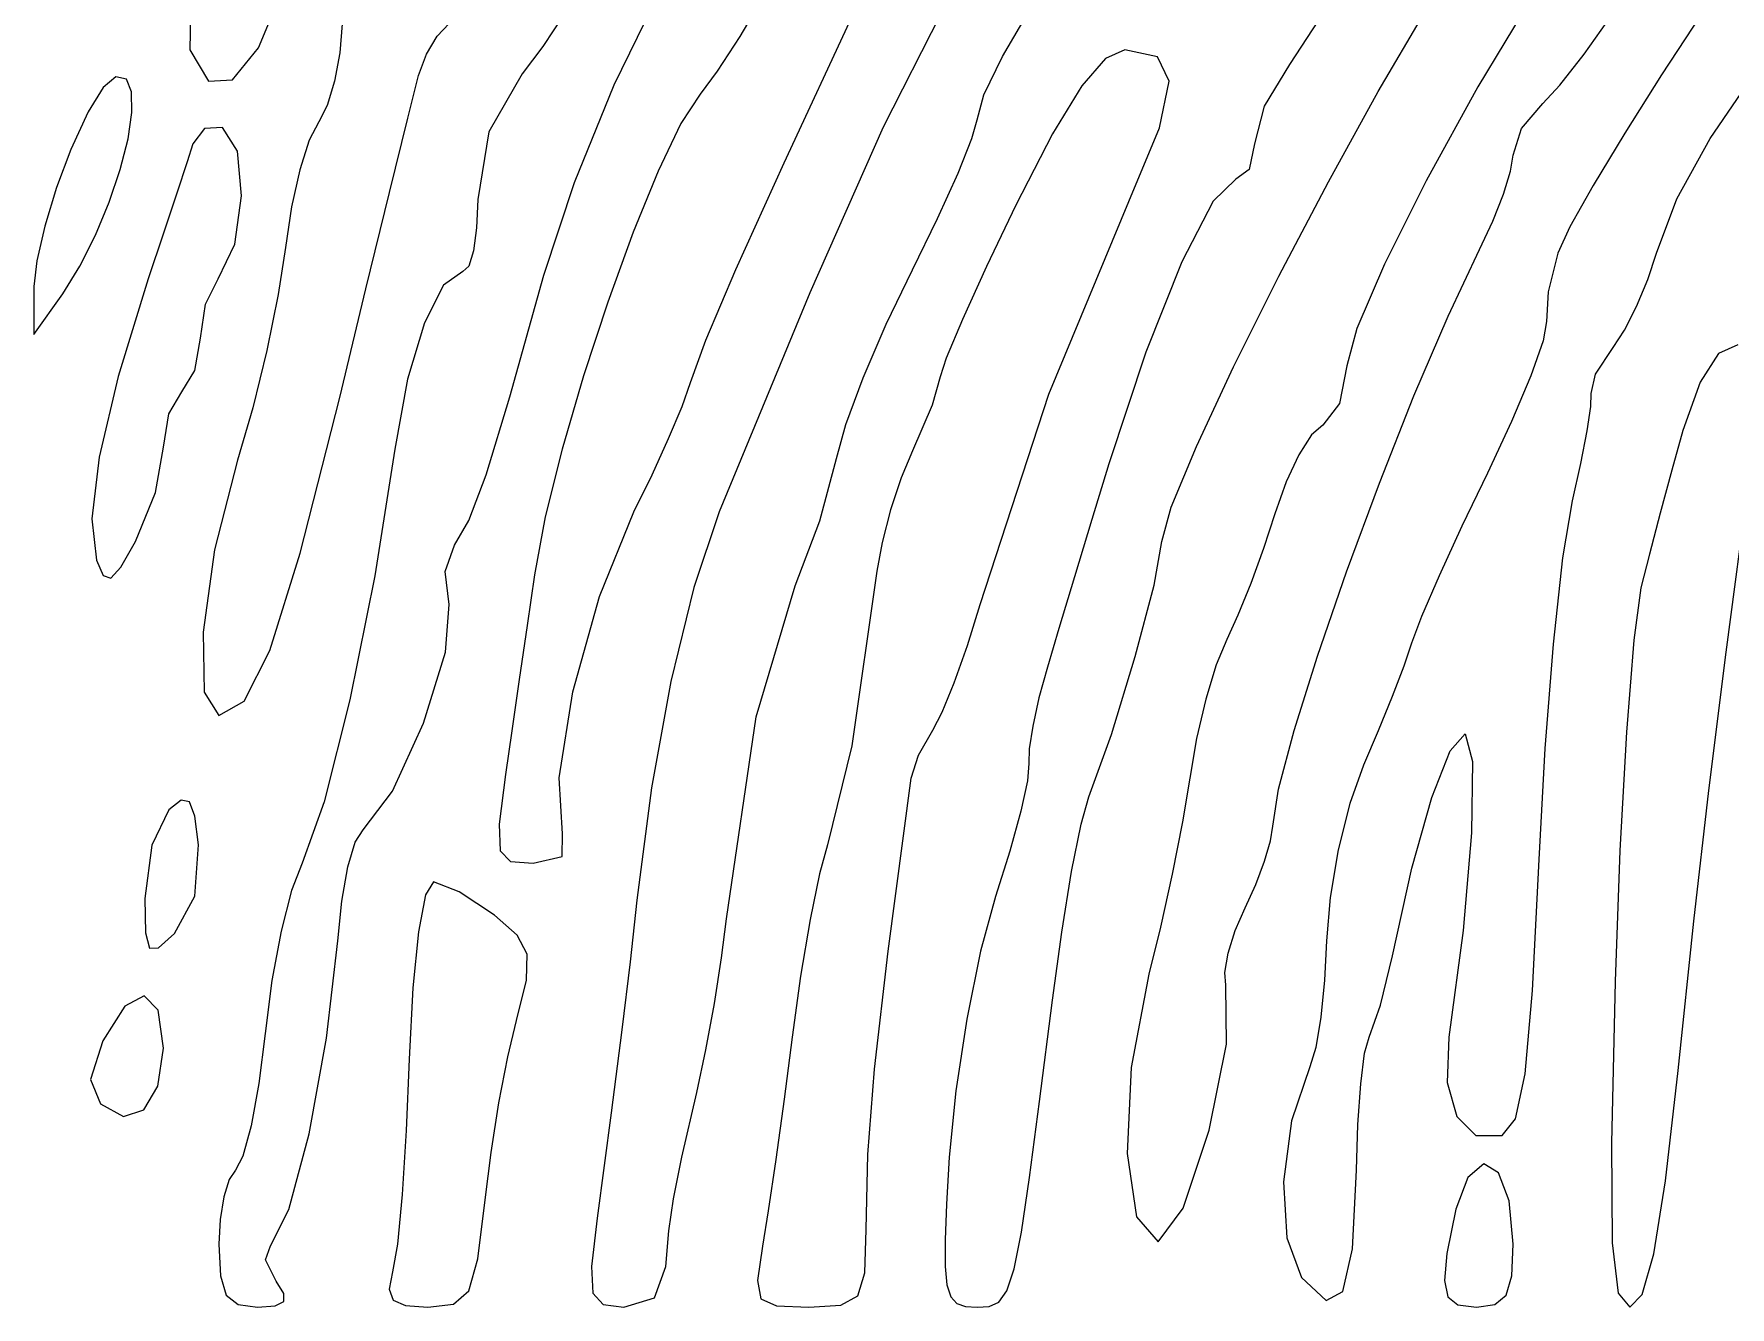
# Model space of a CAD drawing. Extents: x 0 to 100, y 0 to 136.
# Drawn here: x 0 to 44.1, y 0 to 33.1 of the extents above; entities that cross this region are included whole.
import ezdxf

# ---------------------------------------------------------------- set-up
doc = ezdxf.new("R2010")
doc.units = 0
doc.layers.get('0').update_dxf_attribs({"linetype": 'CONTINUOUS'})

msp = doc.modelspace()

# ---------------------------------------------------------------- linework, layer by layer
at = {"color": 0}
for p, q in [((39.6956, 35.3011), (37.5405, 31.7307)), ((4.0845, 34.6439), (4.05419, 32.6926)), ((5.83463, 32.7408), (6.49746, 34.3269)), ((18.9976, 34.1285), (18.3499, 33.0357)), ((13.8038, 33.6407), (13.2264, 32.7752)), ((15.0881, 31.7789), (16.0969, 33.8529)), ((19.5034, 29.7477), (21.3141, 33.6544)), ((23.5755, 33.6296), (22.0803, 30.6765)), ((25.1795, 32.5203), (25.9154, 33.7688)), ((34.947, 31.6067), (36.1488, 33.6503)), ((40.3006, 32.5741), (41.0379, 33.62)), ((43.3433, 33.6103), (42.3153, 32.0394)), ((8.01328, 33.3651), (7.95267, 32.6154)), ((10.4855, 33.044), (10.7983, 33.3747)), ((33.3995, 33.4615), (32.6444, 32.3081)), ((4.05419, 32.6926), (4.54064, 31.8754)), ((5.15938, 31.9085), (5.83463, 32.7408)), ((10.2044, 32.5741), (10.4855, 33.044)), ((13.2264, 32.7752), (12.6917, 32.0669)), ((18.3499, 33.0357), (17.7657, 32.1317)), ((28.3655, 32.6926), (27.8584, 32.468)), ((29.2144, 32.5093), (28.3655, 32.6926)), ((7.95267, 32.6154), (7.81484, 31.874)), ((10.0004, 32.0187), (10.2044, 32.5741)), ((24.6944, 31.5226), (25.1795, 32.5203)), ((27.8584, 32.468), (27.2425, 31.7555)), ((29.5121, 31.8754), (29.2144, 32.5093)), ((32.6444, 32.3081), (31.987, 31.2222)), ((39.6737, 31.7665), (40.3006, 32.5741)), ((43.5751, 30.383), (44.8539, 32.2447)), ((2.1332, 31.9898), (1.80248, 31.7073)), ((2.4033, 31.9236), (2.1332, 31.9898)), ((2.53972, 31.597), (2.4033, 31.9236)), ((4.54064, 31.8754), (5.15938, 31.9085)), ((7.81484, 31.874), (7.62469, 31.2415)), ((9.71931, 30.9149), (10.0004, 32.0187)), ((12.6917, 32.0669), (11.8263, 30.5539)), ((14.056, 29.2433), (15.0881, 31.7789)), ((17.7657, 32.1317), (17.3178, 31.5378)), ((27.2425, 31.7555), (26.4776, 30.5015)), ((29.2626, 30.6655), (29.5121, 31.8754)), ((39.2314, 31.298), (39.6737, 31.7665)), ((42.3153, 32.0394), (41.3561, 30.5194)), ((1.80248, 31.7073), (1.41111, 31.0761)), ((2.54937, 31.0637), (2.53972, 31.597)), ((17.3178, 31.5378), (16.819, 30.7716)), ((24.5194, 30.8653), (24.6944, 31.5226)), ((33.6531, 29.2599), (34.947, 31.6067)), ((37.5405, 31.7307), (36.1968, 29.2806)), ((1.41111, 31.0761), (0.96187, 30.0964)), ((2.44602, 30.3734), (2.54937, 31.0637)), ((7.62469, 31.2415), (7.40421, 30.8171)), ((9.24112, 28.9788), (9.71931, 30.9149)), ((31.987, 31.2222), (31.7307, 30.2411)), ((38.6719, 30.6476), (39.2314, 31.298)), ((4.43177, 30.6407), (4.13413, 30.2411)), ((4.90442, 30.6682), (4.43177, 30.6407)), ((5.29579, 30.0578), (4.90442, 30.6682)), ((7.40421, 30.8171), (7.15338, 30.3375)), ((11.8263, 30.5539), (11.5383, 28.7982)), ((16.819, 30.7716), (16.225, 29.5327)), ((22.0803, 30.6765), (20.169, 26.3743)), ((24.3858, 30.3802), (24.5194, 30.8653)), ((26.4776, 30.5015), (25.5282, 28.6536)), ((28.4689, 28.75), (29.2626, 30.6655)), ((38.4609, 29.9516), (38.6719, 30.6476)), ((41.3561, 30.5194), (40.5377, 29.1662)), ((0.96187, 30.0964), (0.59118, 29.1083)), ((2.24345, 29.5782), (2.44602, 30.3734)), ((4.13413, 30.2411), (3.98254, 29.7739)), ((5.39916, 28.8961), (5.29579, 30.0578)), ((7.15338, 30.3375), (6.90947, 29.5713)), ((24.0247, 29.4845), (24.3858, 30.3802)), ((31.7307, 30.2411), (31.597, 29.5796)), ((42.7108, 28.812), (43.5751, 30.383)), ((1.95682, 28.7266), (2.24345, 29.5782)), ((3.98254, 29.7739), (3.71658, 28.9664)), ((6.90947, 29.5713), (6.6959, 28.6108)), ((18.2521, 26.9765), (19.5034, 29.7477)), ((31.597, 29.5796), (31.2498, 29.3274)), ((38.3921, 29.5355), (38.4609, 29.9516)), ((0.59118, 29.1083), (0.28525, 28.1023)), ((13.2595, 26.8263), (14.056, 29.2433)), ((16.225, 29.5327), (15.5773, 27.9452)), ((23.49, 28.3063), (24.0247, 29.4845)), ((31.2498, 29.3274), (30.66, 28.7528)), ((32.366, 26.807), (33.6531, 29.2599)), ((36.1968, 29.2806), (35.1152, 27.1143)), ((38.2048, 28.9374), (38.3921, 29.5355)), ((40.5377, 29.1662), (39.9327, 28.0899)), ((1.60266, 27.8708), (1.95682, 28.7266)), ((3.71658, 28.9664), (3.36793, 27.9204)), ((5.2269, 27.6365), (5.39916, 28.8961)), ((8.63064, 26.4721), (9.24112, 28.9788)), ((11.5383, 28.7982), (11.508, 28.0596)), ((26.3853, 23.7353), (28.4689, 28.75)), ((30.66, 28.7528), (29.8456, 27.1763)), ((37.925, 28.2332), (38.2048, 28.9374)), ((42.1873, 27.4037), (42.7108, 28.812)), ((6.6959, 28.6108), (6.53881, 27.5483)), ((22.8369, 26.971), (23.49, 28.3063)), ((25.5282, 28.6536), (24.7647, 27.0564)), ((37.5832, 27.5001), (37.925, 28.2332)), ((0.28525, 28.1023), (0.07579, 27.2052)), ((1.19476, 27.0619), (1.60266, 27.8708)), ((3.36793, 27.9204), (2.96967, 26.7312)), ((11.508, 28.0596), (11.4267, 27.4643)), ((15.5773, 27.9452), (14.92, 26.1317)), ((39.9327, 28.0899), (39.6159, 27.4037)), ((4.79418, 26.7312), (5.2269, 27.6365)), ((6.53881, 27.5483), (6.35, 26.326)), ((11.4267, 27.4643), (11.3041, 27.0674)), ((36.7633, 25.7666), (37.5832, 27.5001)), ((39.6159, 27.4037), (39.3651, 26.3991)), ((41.9587, 26.7174), (42.1873, 27.4037)), ((0.07579, 27.2052), (0, 26.5383)), ((0.74965, 26.3467), (1.19476, 27.0619)), ((11.1538, 26.9227), (10.6509, 26.5672)), ((11.3041, 27.0674), (11.1538, 26.9227)), ((17.4708, 25.1409), (18.2521, 26.9765)), ((22.1589, 25.5571), (22.8369, 26.971)), ((24.7647, 27.0564), (24.1377, 25.6784)), ((29.8456, 27.1763), (28.9071, 24.8254)), ((35.1152, 27.1143), (34.3958, 25.4427)), ((0, 26.5383), (0, 25.2884)), ((2.96967, 26.7312), (2.18832, 24.197)), ((4.46483, 26.0794), (4.79418, 26.7312)), ((7.94992, 23.654), (8.63064, 26.4721)), ((10.6509, 26.5672), (10.1548, 25.5888)), ((12.3734, 23.6692), (13.2595, 26.8263)), ((31.1877, 24.4478), (32.366, 26.807)), ((41.6648, 26.016), (41.9587, 26.7174)), ((0, 25.2884), (0.74965, 26.3467)), ((4.32703, 25.1919), (4.46483, 26.0794)), ((6.35, 26.326), (6.05374, 24.8736)), ((14.92, 26.1317), (14.2916, 24.2121)), ((20.169, 26.3743), (17.8167, 20.6733)), ((39.3651, 26.3991), (39.3266, 25.6246)), ((10.1548, 25.5888), (9.71518, 24.1253)), ((24.1377, 25.6784), (23.7133, 24.671)), ((35.8771, 23.6898), (36.7633, 25.7666)), ((39.3266, 25.6246), (39.2342, 25.1202)), ((41.3494, 25.3972), (41.6648, 26.016)), ((4.18373, 24.3485), (4.32703, 25.1919)), ((17.0725, 24.0385), (17.4708, 25.1409)), ((21.5622, 24.1625), (22.1589, 25.5571)), ((34.3958, 25.4427), (34.134, 24.4712)), ((41.0573, 24.9521), (41.3494, 25.3972)), ((6.05374, 24.8736), (5.68854, 23.377)), ((28.9071, 24.8254), (27.9452, 21.9232)), ((39.2342, 25.1202), (38.9146, 24.2094)), ((40.5955, 24.2548), (41.0573, 24.9521)), ((43.7981, 24.7923), (43.3201, 24.0482)), ((44.3011, 25.0155), (43.7981, 24.7923)), ((3.84609, 23.7987), (4.18373, 24.3485)), ((23.7133, 24.671), (23.5575, 24.1832)), ((30.2218, 22.378), (31.1877, 24.4478)), ((34.134, 24.4712), (33.9424, 23.4969)), ((40.4813, 23.7505), (40.5955, 24.2548)), ((2.18832, 24.197), (1.69774, 22.1023)), ((9.71518, 24.1253), (9.38445, 22.3077)), ((14.2916, 24.2121), (13.7363, 22.3091)), ((16.8506, 23.4142), (17.0725, 24.0385)), ((21.1088, 22.9457), (21.5622, 24.1625)), ((23.5575, 24.1832), (23.3536, 23.4515)), ((38.9146, 24.2094), (38.4157, 23.0215)), ((43.3201, 24.0482), (42.8706, 22.7886)), ((3.51124, 23.2282), (3.84609, 23.7987)), ((5.68854, 23.377), (5.29579, 22.0197)), ((6.92326, 19.604), (7.94992, 23.654)), ((11.7547, 21.6421), (12.3734, 23.6692)), ((16.502, 22.5805), (16.8506, 23.4142)), ((23.3536, 23.4515), (22.8369, 22.2595)), ((24.6007, 18.2687), (26.3853, 23.7353)), ((33.9424, 23.4969), (33.5098, 22.9333)), ((34.9815, 21.4244), (35.8771, 23.6898)), ((40.3807, 22.7803), (40.4731, 23.4129)), ((40.4731, 23.4129), (40.4813, 23.7505)), ((3.36517, 22.3559), (3.51124, 23.2282)), ((20.8649, 22.0679), (21.1088, 22.9457)), ((33.5098, 22.9333), (33.2163, 22.6784)), ((38.4157, 23.0215), (37.7885, 21.682)), ((16.0707, 21.6352), (16.502, 22.5805)), ((33.2163, 22.6784), (32.8841, 22.1616)), ((40.2181, 21.9356), (40.3807, 22.7803)), ((42.8706, 22.7886), (42.5813, 21.7592)), ((1.69774, 22.1023), (1.5062, 20.4956)), ((3.15846, 21.1818), (3.36517, 22.3559)), ((9.38445, 22.3077), (8.86079, 19.0114)), ((13.7363, 22.3091), (13.2953, 20.5438)), ((20.4308, 20.4391), (20.8649, 22.0679)), ((22.8369, 22.2595), (22.5461, 21.5608)), ((29.5672, 20.7987), (30.2218, 22.378)), ((32.8841, 22.1616), (32.552, 21.4547)), ((5.29579, 22.0197), (4.69773, 19.6853)), ((11.3082, 20.4529), (11.7547, 21.6421)), ((15.598, 20.6733), (16.0707, 21.6352)), ((27.9452, 21.9232), (27.5042, 20.4735)), ((37.7885, 21.682), (37.1256, 20.3068)), ((40.0004, 20.9613), (40.2181, 21.9356)), ((42.5813, 21.7592), (42.2783, 20.6389)), ((2.64445, 19.9044), (3.15846, 21.1818)), ((22.5461, 21.5608), (22.2732, 20.7257)), ((32.552, 21.4547), (32.2599, 20.6251)), ((34.1271, 19.1189), (34.9815, 21.4244)), ((43.9939, 17.0312), (44.5961, 21.5387)), ((22.2732, 20.7257), (22.05, 19.8768)), ((29.3274, 19.9044), (29.5672, 20.7987)), ((39.751, 19.4827), (40.0004, 20.9613)), ((1.5062, 20.4956), (1.62333, 19.4235)), ((10.9347, 19.8079), (11.3082, 20.4529)), ((13.2953, 20.5438), (13.0114, 19.039)), ((14.7023, 18.4795), (15.598, 20.6733)), ((17.8167, 20.6733), (17.1593, 18.7069)), ((19.79, 18.7496), (20.4308, 20.4391)), ((27.5042, 20.4735), (27.055, 18.9852)), ((32.2599, 20.6251), (31.9664, 19.7225)), ((37.1256, 20.3068), (36.5344, 19.0155)), ((42.2783, 20.6389), (41.9985, 19.5723)), ((2.2586, 19.2388), (2.64445, 19.9044)), ((22.05, 19.8768), (21.9163, 19.1341)), ((29.1262, 18.7744), (29.3274, 19.9044)), ((1.62333, 19.4235), (1.80385, 19.0238)), ((4.69773, 19.6853), (4.39872, 17.5493)), ((6.13089, 17.0684), (6.92326, 19.604)), ((10.6908, 19.1258), (10.9347, 19.8079)), ((31.9664, 19.7225), (31.6343, 18.8102)), ((39.5069, 17.2406), (39.751, 19.4827)), ((41.9985, 19.5723), (41.7795, 18.7013)), ((1.80385, 19.0238), (1.99678, 18.9536)), ((1.99678, 18.9536), (2.2586, 19.2388)), ((8.86079, 19.0114), (8.21171, 15.7923)), ((10.7942, 18.2687), (10.6908, 19.1258)), ((13.0114, 19.039), (12.8213, 17.7216)), ((21.9163, 19.1341), (21.2604, 14.5907)), ((27.055, 18.9852), (26.6499, 17.6444)), ((33.3692, 16.9237), (34.1271, 19.1189)), ((36.5344, 19.0155), (36.0772, 17.9517)), ((17.1593, 18.7069), (16.5613, 16.265)), ((18.7758, 15.3445), (19.79, 18.7496)), ((28.6329, 16.9127), (29.1262, 18.7744)), ((31.6343, 18.8102), (31.3021, 17.9875)), ((41.7795, 18.7013), (41.5918, 17.3412)), ((10.7018, 17.0243), (10.7942, 18.2687)), ((14.0147, 15.999), (14.7023, 18.4795)), ((24.2673, 17.2034), (24.6007, 18.2687)), ((12.8213, 17.7216), (12.6187, 16.3201)), ((26.6499, 17.6444), (26.3467, 16.6343)), ((31.3021, 17.9875), (31.01, 17.3564)), ((36.0772, 17.9517), (35.8179, 17.2599)), ((4.39872, 17.5493), (4.42489, 15.9894)), ((23.9255, 16.2347), (24.2673, 17.2034)), ((31.01, 17.3564), (30.7385, 16.6991)), ((35.8179, 17.2599), (35.614, 16.666)), ((39.292, 14.5273), (39.5069, 17.2406)), ((41.5918, 17.3412), (41.4016, 14.949)), ((5.46255, 15.7579), (6.13089, 17.0684)), ((10.1258, 15.1819), (10.7018, 17.0243)), ((28.0114, 14.8883), (28.6329, 16.9127)), ((32.7615, 14.9889), (33.3692, 16.9237)), ((43.5405, 13.429), (43.9939, 17.0312)), ((12.6187, 16.3201), (12.423, 14.9806)), ((26.3467, 16.6343), (26.129, 15.8433)), ((30.7385, 16.6991), (30.4684, 15.8061)), ((35.614, 16.666), (35.3123, 15.875)), ((4.42489, 15.9894), (4.80797, 15.3844)), ((13.6536, 13.7638), (14.0147, 15.999)), ((16.5613, 16.265), (16.0555, 13.5034)), ((23.6113, 15.4657), (23.9255, 16.2347)), ((35.3123, 15.875), (34.9498, 14.982)), ((4.80797, 15.3844), (5.46255, 15.7579)), ((8.21171, 15.7923), (7.54475, 13.1396)), ((23.366, 14.9999), (23.6113, 15.4657)), ((26.129, 15.8433), (25.9664, 15.1074)), ((30.4684, 15.8061), (30.2286, 14.7877)), ((9.32519, 13.418), (10.1258, 15.1819)), ((18.0096, 10.0955), (18.7758, 15.3445)), ((22.994, 14.3536), (23.366, 14.9999)), ((25.9664, 15.1074), (25.8727, 14.5107)), ((12.423, 14.9806), (12.259, 13.8465)), ((21.2604, 14.5907), (20.6306, 12.0192)), ((27.4243, 13.2691), (28.0114, 14.8883)), ((30.2286, 14.7877), (30.0481, 13.7501)), ((32.3577, 13.4648), (32.7615, 14.9889)), ((34.9498, 14.982), (34.5667, 14.0863)), ((36.8212, 14.4625), (37.211, 14.9035)), ((37.211, 14.9035), (37.3973, 14.1855)), ((41.4016, 14.949), (41.2323, 11.8732)), ((22.8051, 13.7501), (22.994, 14.3536)), ((25.8658, 14.1345), (25.8286, 13.6867)), ((25.8727, 14.5107), (25.8658, 14.1345)), ((36.3403, 13.2457), (36.8212, 14.4625)), ((37.3973, 14.1855), (37.3726, 12.3321)), ((39.135, 11.6348), (39.292, 14.5273)), ((12.259, 13.8465), (12.0923, 12.5539)), ((13.739, 12.3073), (13.6536, 13.7638)), ((22.2057, 9.25216), (22.8051, 13.7501)), ((25.8286, 13.6867), (25.6563, 12.8943)), ((30.0481, 13.7501), (29.8593, 12.6132)), ((34.5667, 14.0863), (34.2126, 13.0927)), ((8.55761, 12.4079), (9.32519, 13.418)), ((16.0555, 13.5034), (15.6752, 10.5765)), ((27.2232, 12.5567), (27.4243, 13.2691)), ((32.2116, 12.5002), (32.3577, 13.4648)), ((35.8207, 11.4157), (36.3403, 13.2457)), ((43.1518, 10.0362), (43.5405, 13.429)), ((3.50986, 12.9329), (3.062, 12.0069)), ((3.82683, 13.1809), (3.50986, 12.9329)), ((4.0404, 13.1355), (3.82683, 13.1809)), ((4.17961, 12.7606), (4.0404, 13.1355)), ((7.54475, 13.1396), (6.97011, 11.5383)), ((25.6563, 12.8943), (25.3724, 11.858)), ((34.2126, 13.0927), (33.9108, 11.8911)), ((4.27881, 12.0192), (4.17961, 12.7606)), ((8.35505, 12.0909), (8.55761, 12.4079)), ((12.0923, 12.5539), (12.1185, 11.8635)), ((26.9792, 11.3261), (27.2232, 12.5567)), ((29.8593, 12.6132), (29.5947, 11.26)), ((32.1524, 12.1267), (32.2116, 12.5002)), ((3.062, 12.0069), (2.88423, 10.6247)), ((4.17961, 10.6853), (4.27881, 12.0192)), ((8.16349, 11.4432), (8.35505, 12.0909)), ((13.7294, 11.7133), (13.739, 12.3073)), ((20.6306, 12.0192), (20.4211, 11.2682)), ((31.9953, 11.5962), (32.1524, 12.1267)), ((37.3726, 12.3321), (37.1602, 9.79371)), ((6.97011, 11.5383), (6.69865, 10.8327)), ((12.1185, 11.8635), (12.3941, 11.5893)), ((12.3941, 11.5893), (12.9811, 11.5383)), ((12.9811, 11.5383), (13.7294, 11.7133)), ((25.3724, 11.858), (25.0004, 10.6729)), ((31.7652, 10.9898), (31.9953, 11.5962)), ((33.9108, 11.8911), (33.6972, 10.6454)), ((38.9625, 8.23101), (39.135, 11.6348)), ((41.2323, 11.8732), (41.1057, 8.46116)), ((8.00365, 10.5572), (8.16349, 11.4432)), ((10.3849, 11.0574), (10.1796, 10.7156)), ((11.0546, 10.7942), (10.3849, 11.0574)), ((20.4211, 11.2682), (20.1786, 10.0748)), ((26.7215, 9.74686), (26.9792, 11.3261)), ((29.5947, 11.26), (29.2888, 9.87778)), ((35.3176, 9.135), (35.8207, 11.4157)), ((2.88423, 10.6247), (2.90491, 9.73448)), ((3.65319, 9.71102), (4.17961, 10.6853)), ((6.69865, 10.8327), (6.42856, 9.77029)), ((10.1796, 10.7156), (9.99765, 9.76066)), ((11.971, 10.192), (11.0546, 10.7942)), ((25.0004, 10.6729), (24.6104, 9.25079)), ((31.4909, 10.3849), (31.7652, 10.9898)), ((33.6972, 10.6454), (33.6062, 9.5195)), ((7.89753, 9.5195), (8.00365, 10.5572)), ((12.5595, 9.67109), (11.971, 10.192)), ((15.6752, 10.5765), (15.4988, 8.97929)), ((31.2333, 9.78958), (31.4909, 10.3849)), ((2.90491, 9.73448), (3.00412, 9.32794)), ((3.23564, 9.34173), (3.65319, 9.71102)), ((6.42856, 9.77029), (6.18878, 8.48734)), ((9.99765, 9.76066), (9.8516, 8.29991)), ((17.8787, 9.0799), (18.0096, 10.0955)), ((20.1786, 10.0748), (19.9319, 8.60446)), ((26.479, 7.98022), (26.7215, 9.74686)), ((29.2888, 9.87778), (28.9843, 8.65406)), ((31.0513, 9.20253), (31.2333, 9.78958)), ((37.1602, 9.79371), (36.7852, 7.01971)), ((42.744, 6.15431), (43.1518, 10.0362)), ((3.00412, 9.32794), (3.23564, 9.34173)), ((7.60952, 6.99354), (7.89753, 9.5195)), ((12.8254, 9.17222), (12.5595, 9.67109)), ((33.6062, 9.5195), (33.5566, 8.49976)), ((12.8075, 8.49976), (12.8254, 9.17222)), ((15.4988, 8.97929), (15.2852, 7.20439)), ((17.6899, 7.89753), (17.8787, 9.0799)), ((21.8502, 6.18324), (22.2057, 9.25216)), ((24.6104, 9.25079), (24.2521, 7.48965)), ((30.9631, 8.7037), (31.0513, 9.20253)), ((35.0077, 7.84793), (35.3176, 9.135)), ((6.18878, 8.48734), (6.00964, 7.11482)), ((12.5484, 7.45243), (12.8075, 8.49976)), ((19.9319, 8.60446), (19.7115, 7.01971)), ((28.9843, 8.65406), (28.524, 6.2315)), ((30.9893, 8.36605), (30.9631, 8.7037)), ((33.5566, 8.49976), (33.4574, 7.53512)), ((41.1057, 8.46116), (41.0118, 4.25951)), ((2.86494, 8.09046), (2.3592, 7.82726)), ((3.22599, 7.72114), (2.86494, 8.09046)), ((9.8516, 8.29991), (9.75928, 6.44232)), ((26.1469, 5.34677), (26.479, 7.98022)), ((31.0045, 6.83645), (30.9893, 8.36605)), ((38.7671, 6.0675), (38.9625, 8.23101)), ((2.3592, 7.82726), (1.79007, 6.92326)), ((3.36517, 6.73033), (3.22599, 7.72114)), ((17.4653, 6.68486), (17.6899, 7.89753)), ((33.4574, 7.53512), (33.3237, 6.74688)), ((34.7114, 7.01971), (35.0077, 7.84793)), ((6.00964, 7.11482), (5.84426, 5.81258)), ((12.3197, 6.50434), (12.5484, 7.45243)), ((15.2852, 7.20439), (15.0068, 5.04913)), ((24.2521, 7.48965), (23.9668, 5.62652)), ((1.79007, 6.92326), (1.47312, 5.91728)), ((3.22461, 5.74227), (3.36517, 6.73033)), ((7.152, 4.50342), (7.60952, 6.99354)), ((17.231, 5.57692), (17.4653, 6.68486)), ((19.7115, 7.01971), (19.5006, 5.40191)), ((30.5525, 4.59574), (31.0045, 6.83645)), ((33.3237, 6.74688), (33.1735, 6.24939)), ((34.5956, 6.59804), (34.7114, 7.01971)), ((36.7852, 7.01971), (36.7386, 5.83738)), ((9.75928, 6.44232), (9.68072, 4.59437)), ((12.0895, 5.30959), (12.3197, 6.50434)), ((21.6779, 3.96737), (21.8502, 6.18324)), ((28.524, 6.2315), (28.422, 3.99217)), ((33.1735, 6.24939), (32.694, 4.83828)), ((34.4964, 5.80291), (34.5956, 6.59804)), ((1.47312, 5.91728), (1.73082, 5.28891)), ((2.85392, 5.1277), (3.22461, 5.74227)), ((5.84426, 5.81258), (5.64444, 4.7129)), ((34.422, 4.75149), (34.4964, 5.80291)), ((36.7386, 5.83738), (36.9905, 4.95131)), ((38.5149, 4.89617), (38.7671, 6.0675)), ((42.4173, 3.28662), (42.744, 6.15431)), ((11.8842, 4.0211), (12.0895, 5.30959)), ((16.8465, 3.89848), (17.231, 5.57692)), ((19.5006, 5.40191), (19.287, 3.83783)), ((23.9668, 5.62652), (23.7987, 3.89435)), ((25.8864, 3.36793), (26.1469, 5.34677)), ((1.73082, 5.28891), (2.33026, 4.95406)), ((2.33026, 4.95406), (2.85392, 5.1277)), ((15.0068, 5.04913), (14.6403, 2.30821)), ((36.9905, 4.95131), (37.4855, 4.45932)), ((38.173, 4.46207), (38.5149, 4.89617)), ((5.64444, 4.7129), (5.43497, 3.92603)), ((6.62975, 2.53972), (7.152, 4.50342)), ((9.68072, 4.59437), (9.57185, 2.92695)), ((29.88, 2.57418), (30.5525, 4.59574)), ((32.694, 4.83828), (32.49, 3.25493)), ((34.3848, 3.55808), (34.422, 4.75149)), ((37.4855, 4.45932), (38.173, 4.46207)), ((11.7312, 2.78915), (11.8842, 4.0211)), ((28.422, 3.99217), (28.6618, 2.3468)), ((41.0118, 4.25951), (41.0351, 1.67156)), ((5.24069, 3.55808), (5.07531, 3.31556)), ((5.43497, 3.92603), (5.24069, 3.55808)), ((16.6247, 2.81258), (16.8465, 3.89848)), ((19.287, 3.83783), (19.0913, 2.50665)), ((21.6352, 2.01883), (21.6779, 3.96737)), ((23.7987, 3.89435), (23.7271, 2.67891)), ((34.2842, 1.51584), (34.3848, 3.55808)), ((37.6989, 3.72346), (37.2787, 3.36517)), ((38.0792, 3.49057), (37.6989, 3.72346)), ((5.07531, 3.31556), (4.93751, 2.86356)), ((25.6728, 1.94855), (25.8864, 3.36793)), ((32.49, 3.25493), (32.5741, 1.79834)), ((37.2787, 3.36517), (36.9701, 2.54937)), ((38.3551, 2.76435), (38.0792, 3.49057)), ((42.1157, 1.38217), (42.4173, 3.28662)), ((4.93751, 2.86356), (4.84244, 2.27928)), ((9.57185, 2.92695), (9.44922, 1.63573)), ((11.5411, 1.25815), (11.7312, 2.78915)), ((16.5034, 1.98024), (16.6247, 2.81258)), ((23.7271, 2.67891), (23.6885, 1.7446)), ((38.4609, 1.63435), (38.3551, 2.76435)), ((4.84244, 2.27928), (4.80797, 1.63435)), ((6.15431, 1.59439), (6.62975, 2.53972)), ((14.6403, 2.30821), (14.497, 1.05558)), ((19.0913, 2.50665), (18.9425, 1.58612)), ((28.6618, 2.3468), (29.231, 1.69912)), ((29.231, 1.69912), (29.88, 2.57418)), ((36.9701, 2.54937), (36.7302, 1.39457)), ((16.4248, 1.05833), (16.5034, 1.98024)), ((21.6008, 0.89297), (21.6352, 2.01883)), ((25.4854, 0.9977), (25.6728, 1.94855)), ((32.5741, 1.79834), (32.9572, 0.76895)), ((4.80797, 1.63435), (4.84794, 0.81166)), ((6.01927, 1.22921), (6.15431, 1.59439)), ((9.44922, 1.63573), (9.32656, 0.91364)), ((18.9425, 1.58612), (18.8088, 0.6904)), ((23.6885, 1.7446), (23.6885, 1.05695)), ((34.0293, 0.40238), (34.2842, 1.51584)), ((36.7302, 1.39457), (36.6709, 0.6904)), ((38.421, 0.81166), (38.4609, 1.63435)), ((41.0351, 1.67156), (41.1896, 0.36242)), ((41.8137, 0.3266), (42.1157, 1.38217)), ((6.29765, 0.67248), (6.01927, 1.22921)), ((9.32656, 0.91364), (9.23562, 0.46302)), ((11.3041, 0.42168), (11.5411, 1.25815)), ((14.497, 1.05558), (14.5328, 0.36105)), ((16.1341, 0.24116), (16.4248, 1.05833)), ((21.4216, 0.28939), (21.6008, 0.89297)), ((23.6885, 1.05695), (23.7353, 0.5774)), ((25.298, 0.42168), (25.4854, 0.9977)), ((4.84794, 0.81166), (4.99953, 0.31282)), ((6.50021, 0.3514), (6.29765, 0.67248)), ((9.23562, 0.46302), (9.33619, 0.18328)), ((18.8088, 0.6904), (18.8957, 0.21635)), ((23.7353, 0.5774), (23.8345, 0.26872)), ((32.9572, 0.76895), (33.5952, 0.17088)), ((36.6709, 0.6904), (36.7563, 0.26458)), ((38.2764, 0.31282), (38.421, 0.81166)), ((4.99953, 0.31282), (5.30821, 0.06615)), ((5.30821, 0.06615), (5.81671, 0)), ((5.81671, 0), (6.27281, 0.03307)), ((6.27281, 0.03307), (6.49746, 0.14469)), ((6.49746, 0.14469), (6.50021, 0.3514)), ((9.33619, 0.18328), (9.65867, 0.04134)), ((9.65867, 0.04134), (10.2402, 0)), ((10.2402, 0), (10.9072, 0.07166)), ((10.9072, 0.07166), (11.3041, 0.42168)), ((14.5328, 0.36105), (14.796, 0.06339)), ((14.796, 0.06339), (15.3362, 0)), ((15.3362, 0), (16.1341, 0.24116)), ((18.8957, 0.21635), (19.3063, 0.03169)), ((19.3063, 0.03169), (20.1442, 0)), ((20.1442, 0), (20.9751, 0.04548)), ((20.9751, 0.04548), (21.4216, 0.28939)), ((23.8345, 0.26872), (23.993, 0.09508)), ((23.993, 0.09508), (24.219, 0.01791)), ((24.219, 0.01791), (24.5194, 0)), ((24.5194, 0), (24.8378, 0.01654)), ((24.8378, 0.01654), (25.0899, 0.1254)), ((25.0899, 0.1254), (25.298, 0.42168)), ((33.5952, 0.17088), (34.0293, 0.40238)), ((36.7563, 0.26458), (37.0209, 0.0565)), ((37.0209, 0.0565), (37.5006, 0)), ((37.5006, 0), (37.9843, 0.06615)), ((37.9843, 0.06615), (38.2764, 0.31282)), ((41.1896, 0.36242), (41.4898, 0)), ((41.4898, 0), (41.8137, 0.3266))]:
    msp.add_line(p, q, dxfattribs=at)

doc.saveas('drawing.dxf')
